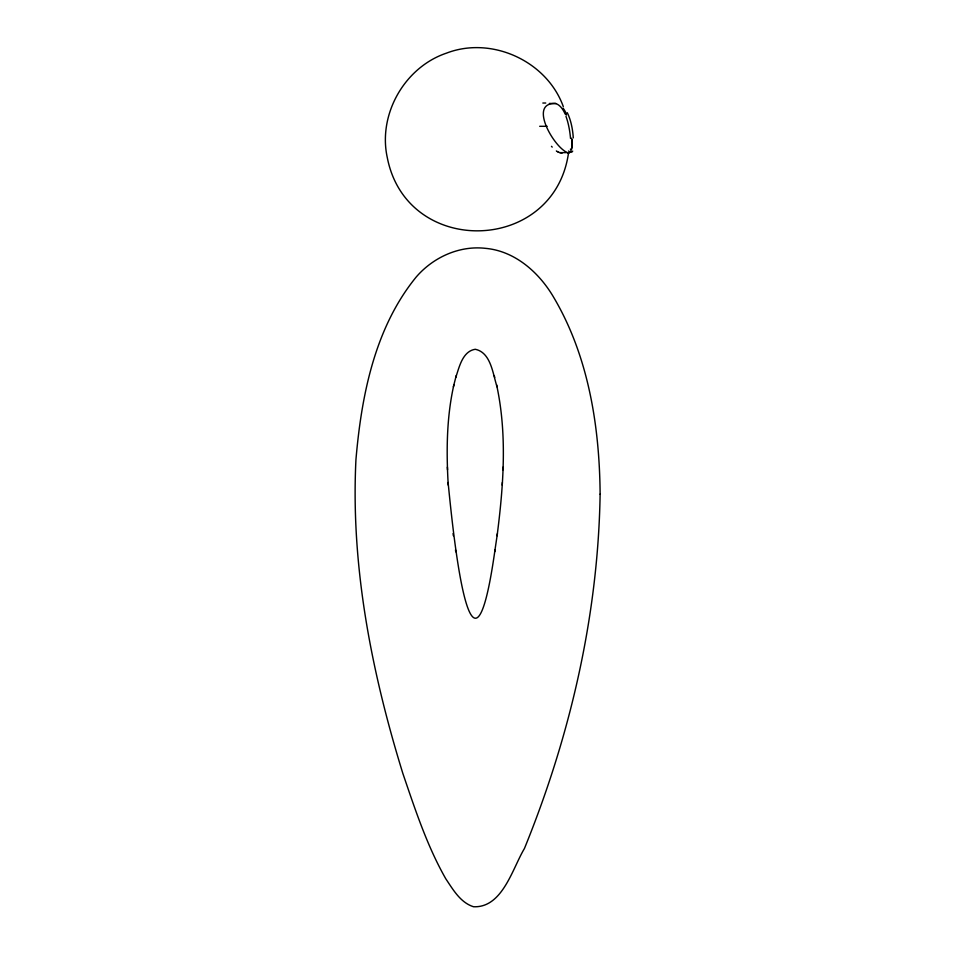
<?xml version="1.0" encoding="UTF-8"?>
<svg xmlns="http://www.w3.org/2000/svg" width="955" height="955" viewBox="0 0 955 955"><rect width="100%" height="100%" fill="white"/><g stroke="black" fill="none" stroke-linecap="round" stroke-linejoin="round"><path stroke-width="1.43" d="M497.101 535.743C503.5 485.809 507.392 434.346 496.564 384.734M502.235 485.164L502.366 482.478M502.951 469.848L503.094 467.102M571.842 146.473L571.639 148.395M448.11 482.478C452.957 531.804 471.472 716.739 495 549.853M494.714 551.787L497.412 533.57M568.476 153.206C553.948 254.054 406.806 257.802 387.3 157.659C377.774 114.409 404.562 67.22 446.522 53.122C491.622 35.753 547 61.12 563.307 106.614M453.912 384.734C446.463 417.61 446.295 451.667 448.241 485.164M571.961 139.812A11.436 2.316 86.1 0 1 571.52 149.278L570.183 152.346L567.783 153.051M455.762 377.476C459.224 367.257 462.471 351.273 475.244 349.279C491.24 352.574 492.816 374.444 497.101 386.87M453.374 386.87L456.227 375.578M556.12 103.558C526.694 101.636 555.44 150.377 568.929 153.063M542.834 103.033L545.747 103.021M562.101 153.11L560.179 152.716M549.376 103.45L555.571 103.462M539.694 126.299L547.143 126.299M570.41 149.195L571.508 149.195M559.952 152.621L566.506 152.621M559.749 152.597L559.117 152.442M558.782 152.322L558.114 152.024M557.947 151.941L557.243 151.547M557.075 151.427L556.347 150.938M552.205 147.106L551.489 146.33M565.647 113.227L566.446 114.97A37.866 16.39 88.5 0 0 565.587 113.359M494.248 375.578L494.714 377.476M453.064 533.57L453.374 535.743M455.475 549.853L455.762 551.787M571.663 138.224L571.782 139.8M447.382 467.102L447.525 469.848M572.702 151.093A21.332 5.802 72.6 0 1 568.559 150.986M571.914 139.896A10.78 2.029 85.7 0 1 571.961 146.855M565.957 116.307A38.128 13.692 86.1 0 1 570.529 138.451M556.108 103.713A36.075 15.937 89.1 0 1 565.229 114.17M563.068 108.166A36.075 16.569 -88.6 0 1 565.849 112.762M567.27 112.702A38.116 16.414 88.3 0 1 573.275 137.914M600.122 494.165C598.152 615.677 570.159 736.221 524.426 848.529C512.513 868.262 502.569 908.11 473.489 906.737C460.358 902.559 453.004 889.511 445.77 878.767C426.957 845.724 415.115 809.327 402.867 773.502C371.591 672.201 350.652 566.112 355.94 459.677C361.408 395.848 374.682 327.911 416.189 277.034C433.164 257.313 459.343 245.34 485.522 248.348C514.077 250.902 537.546 271.16 552.133 294.749C588.244 354.269 599.549 425.5 600.122 494.165"/></g></svg>
